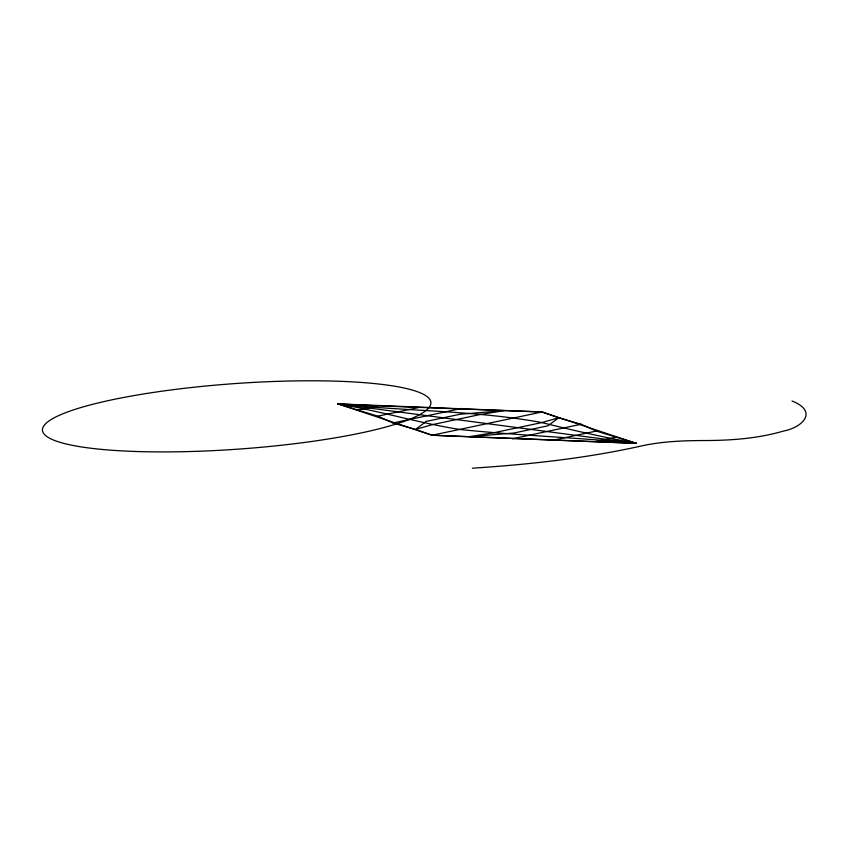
<?xml version="1.0" encoding="UTF-8"?>
<svg xmlns="http://www.w3.org/2000/svg" width="849" height="849" viewBox="0 0 849 849"><rect width="100%" height="100%" fill="white"/><g stroke="black" fill="none" stroke-linecap="round" stroke-linejoin="round"><path stroke-width="1.27" d="M358.458 409.95L377.89 405.843L542.044 411.977L636.241 443.337L432.099 435.25L337.902 403.891L542.044 411.977L558.653 417.782L581.13 424.267L596.316 431.048L636.241 443.337L432.099 435.25L415.49 429.445L393.023 422.972L377.826 416.18L337.902 403.891L377.89 405.843M377.826 416.18L418.589 407.552M393.023 422.972L461.58 408.454M432.099 435.25L542.044 411.977M512.563 438.774L581.13 424.267M555.554 439.686L596.316 431.048M596.253 441.395L615.684 437.277M472.394 468.202C528.534 464.52 584.674 458.481 639.679 446.351C661.976 441.183 684.941 440.535 707.726 440.525C733.165 440.302 758.826 438.264 783.34 431.101C802.655 427.44 818.542 411.425 792.043 401.025M337.902 403.891C405.769 411.5 474.612 410.163 541.874 422.569C573.128 430.401 604.573 437.426 636.241 443.337C577.447 437.5 518.346 435.569 459.585 429.435C418.61 422.982 378.834 410.736 337.902 403.891L636.241 443.337M426.219 421.412L415.49 429.445L432.268 424.659L480.481 414.461L504.444 410.619L460.2 414.227L426.219 421.412M558.653 417.782L547.923 425.816L513.942 433.011L469.699 436.619L493.662 432.778L541.874 422.569L558.653 417.782M136.869 451.519A194.729 32.814 -4.1 0 0 430.889 403.36A194.729 32.814 -4.1 0 0 142.25 394.18A194.729 32.814 -4.1 0 0 136.869 451.519"/></g></svg>
